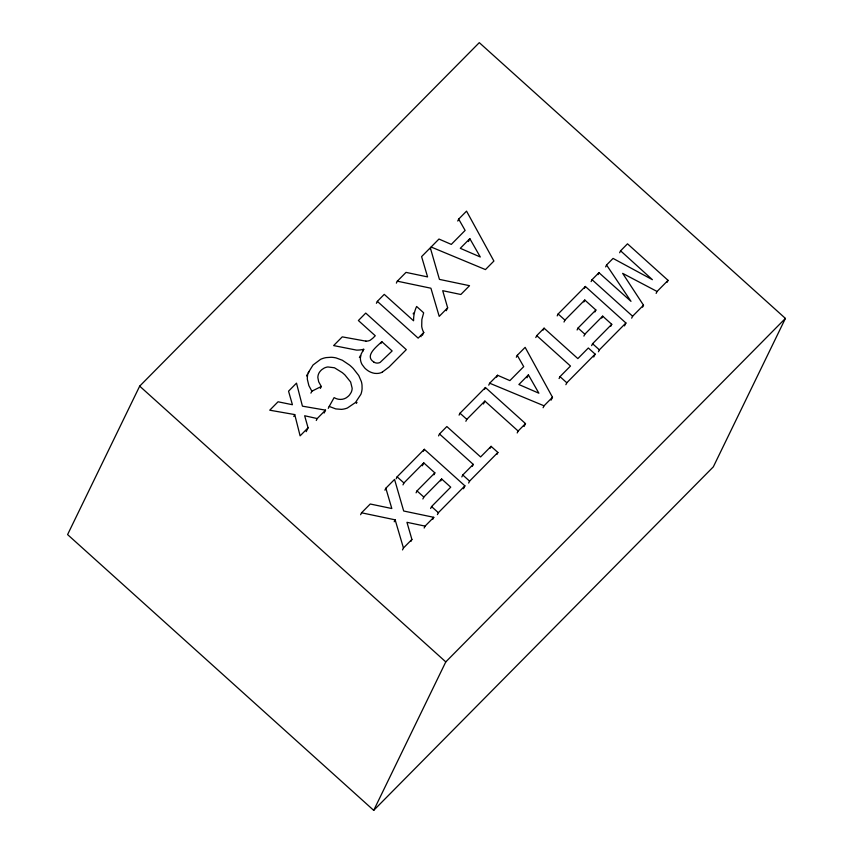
<?xml version="1.0" encoding="UTF-8"?>
<svg xmlns="http://www.w3.org/2000/svg" width="853" height="853" viewBox="0 0 853 853"><rect width="100%" height="100%" fill="white"/><g stroke="black" fill="none" stroke-linecap="round" stroke-linejoin="round"><path stroke-width="1.28" d="M310.918 393.137L311.857 391.207L308.871 385.609L307.368 379.404A18.777 17.316 25.9 0 1 307.389 376.845A19.907 18.35 25.9 0 1 308.242 372.729L313.051 364.977L320.611 359.326A22.626 20.856 25.9 0 1 326.209 357.599L331.103 357.279A23.607 21.762 25.9 0 1 336.157 357.951L342.362 360.254L349.677 365.18A49.154 45.316 25.9 0 1 353.27 368.528L358.74 375.533L361.331 381.494A23.17 21.357 25.9 0 1 362.024 385.129L362.088 388.712A22.69 20.92 25.9 0 1 360.872 394.353L355.456 402.52L347.427 407.99A20.739 19.118 25.9 0 1 341.403 409.365L335.73 408.907L329.215 406.423L328.277 408.342M306.536 375.938L307.336 374.371M139.679 386.142L67.59 534.586L373.71 810.35L713.321 466.858L785.41 318.414L479.29 42.65L139.679 386.142L445.788 661.896L373.71 810.35M293.805 416.509L294.743 414.579L269.74 410.197L278.057 401.784L292.419 404.727L288.549 391.186L296.503 383.136L302.431 406.167L325.526 410.144L324.129 413.033M320.355 388.414L321.293 386.484L318.67 381.781L317.849 377.538A11.452 10.556 25.9 0 1 319.566 372.089L320.515 370.906A15.759 14.533 25.9 0 1 321.901 369.584L324.129 368.112A12.017 11.078 25.9 0 1 327.883 366.961L334.451 367.771L342.234 372.59A50.967 46.99 25.9 0 1 345.007 375.032L350.626 381.984L352.161 388.264A12.39 11.42 25.9 0 1 351.073 392.593L349.623 394.832A16.836 15.525 25.9 0 1 348.301 396.25L346.318 397.786A11.388 10.492 25.9 0 1 336.007 398.564L334.109 397.615L329.215 406.423M306.195 431.661L308.061 427.811L304.66 415.752L317.209 418.556L325.526 410.144M316.271 420.486L317.209 418.556M376.408 303.295L377.346 301.365L384.255 294.37L413.577 320.792A36.828 33.949 25.9 0 1 416.627 306.472L423.664 312.816L421.862 319.449L421.713 326.315A18.19 16.772 25.9 0 0 423.749 332.467M362.792 351.223L363.73 349.293L361.203 353.952L360.403 357.844A12.795 11.793 25.9 0 0 360.488 359.753A13.68 12.614 25.9 0 0 362.109 364.572L364.615 367.878A20.259 18.681 25.9 0 0 366.15 369.317A15.93 14.682 25.9 0 0 374.734 373.369L375.277 373.379A12.518 11.537 25.9 0 0 382.187 372.217M396.368 283.111L397.306 281.181L406.007 272.384L427.577 276.905L421.595 256.614L430.307 247.796L439.434 279.389L469.534 285.691L460.844 294.488L442.707 290.692L447.654 307.816L446.247 310.716M380.886 343.578L381.813 341.648L392.145 350.956L380.129 362.418A6.195 5.704 25.9 0 1 373.859 362.12M430.157 248.937L431.096 247.007L438.964 239.043L451.301 244.395L465.12 230.417L458.679 219.104L466.548 211.139L493.898 261.05L485.453 269.591L431.096 247.007M457.741 221.034L458.679 219.104M422.363 335.357L423.77 332.467L418.162 338.14L377.346 301.365M468.425 241.548L469.832 238.659L480.282 256.988L460.289 248.308L469.832 238.659M360.616 514.732L361.544 512.802L370.245 504.006L391.815 508.527L385.844 488.236L394.555 479.418L403.682 511.011L433.782 517.313L432.844 519.242M384.906 490.166L385.844 488.236M396.187 478.757L397.125 476.827L424.325 449.307L464.896 485.847L463.488 488.748M402.989 484.888L403.927 482.958L423.77 462.88L434.859 472.871L433.921 474.801M423.397 451.237L424.325 449.307M394.214 521.769L395.152 519.84L361.544 512.802M422.363 465.77L423.77 462.88M438.559 435.904L439.498 433.974L446.855 426.532L480.612 456.941L491.093 446.343L497.896 452.463L496.958 454.393M416.083 492.842L417.01 490.912L434.859 472.871M459.074 415.144L460.012 413.225L485.432 387.507L525.491 423.589L524.094 426.489M422.885 498.973L423.813 497.043L441.662 478.991L450.725 487.17L431.554 506.565L430.616 508.495M402.509 549.918L403.448 547.999L411.903 539.448L406.956 522.313L425.082 526.109L433.782 517.313M465.877 421.275L466.815 419.345L484.877 401.081L518.134 431.032L517.195 432.961M484.504 389.437L485.432 387.507M410.965 541.378L411.903 539.448M440.724 480.921L441.662 478.991M488.737 385.151L489.675 383.221L497.544 375.256L509.881 380.609L523.71 366.63L517.259 355.317L525.139 347.352L552.488 397.263L551.081 400.153M483.47 403.97L484.877 401.081M496.617 377.186L497.544 375.256M424.154 528.039L425.082 526.109M437.418 514.626L438.357 512.696L464.896 485.847M516.321 357.247L517.259 355.317M461.836 476.912L462.774 474.982L473.255 464.384L439.498 433.974M472.317 466.314L473.255 464.384M535.791 337.553L536.729 335.624L544.086 328.181L577.854 358.601L588.335 347.992L595.138 354.123L593.731 357.012M468.638 483.043L469.576 481.113L497.896 452.463M543.158 330.111L544.086 328.181M490.155 448.273L491.093 446.343M527.005 377.762L528.412 374.872L538.872 393.201L518.88 384.522L528.412 374.872M557.201 315.898L558.139 313.968L585.35 286.459L625.91 322.999L624.503 325.889M564.004 322.029L564.942 320.099L584.795 300.021L595.874 310.012L594.946 311.942M584.412 288.378L585.35 286.459M591.108 281.618L592.035 279.688L598.955 272.693L630.996 301.344L606.568 264.995L613.062 258.416L652.406 279.688L620.589 250.814L627.499 243.819L668.059 280.36L667.131 282.29M583.857 301.951L584.795 300.021M598.017 274.623L598.955 272.693M605.63 266.914L606.568 264.995M577.097 329.983L578.035 328.053L595.874 310.012M543.094 407.734L544.033 405.804L552.488 397.263M619.651 252.744L620.589 250.814M559.078 378.572L560.005 376.642L570.486 366.044L536.729 335.624M583.9 336.114L584.838 334.184L602.676 316.143L611.75 324.311L610.812 326.241M565.88 384.692L566.808 382.773L595.138 354.123M601.749 318.062L602.676 316.143M591.63 345.636L592.568 343.706L611.75 324.311M598.433 351.767L599.371 349.837L625.91 322.999M631.668 318.158L632.606 316.228L643.503 305.203L622.658 273.365L657.077 291.47L668.059 280.36M642.565 307.133L643.503 305.203M656.138 293.4L657.077 291.47M359.401 357.46L360.488 355.456M356.351 403.394L357.002 402.36M308.296 372.814L309.415 371.29M381.813 341.648C377.538 346.019 363.804 355.85 373.902 362.056M308.061 427.811L300.107 435.851L294.743 414.579M447.654 307.816L439.21 316.367L430.914 288.218L397.306 281.181M518.134 431.032L525.491 423.589M445.788 661.896L785.41 318.414M382.187 372.207L389.053 367.014L406.305 349.634L365.745 313.094L358.388 320.536L375.267 335.751L373.806 337.223A37.99 35.026 25.9 0 1 372.633 338.364L370.149 340.262A8.37 7.709 25.9 0 1 365.894 341.083M311.857 391.207L321.293 386.484M365.894 341.147L342.256 336.86L333.63 345.582L356.501 350.103A25.963 23.937 25.9 0 0 363.709 349.25M489.675 383.221L544.033 405.804M592.035 279.688L632.606 316.228M578.035 328.053L584.838 334.184M592.568 343.706L599.371 349.837M558.139 313.968L564.942 320.099M560.005 376.642L566.808 382.773M460.012 413.225L466.815 419.345M462.774 474.982L469.576 481.113M417.01 490.912L423.813 497.043M431.554 506.565L438.357 512.696M397.125 476.827L403.927 482.958M395.152 519.84L403.448 547.999M421.105 336.711A18.19 16.772 25.9 0 1 420.828 336.135M413.183 313.893A36.828 33.949 25.9 0 1 413.524 313.019"/></g></svg>
